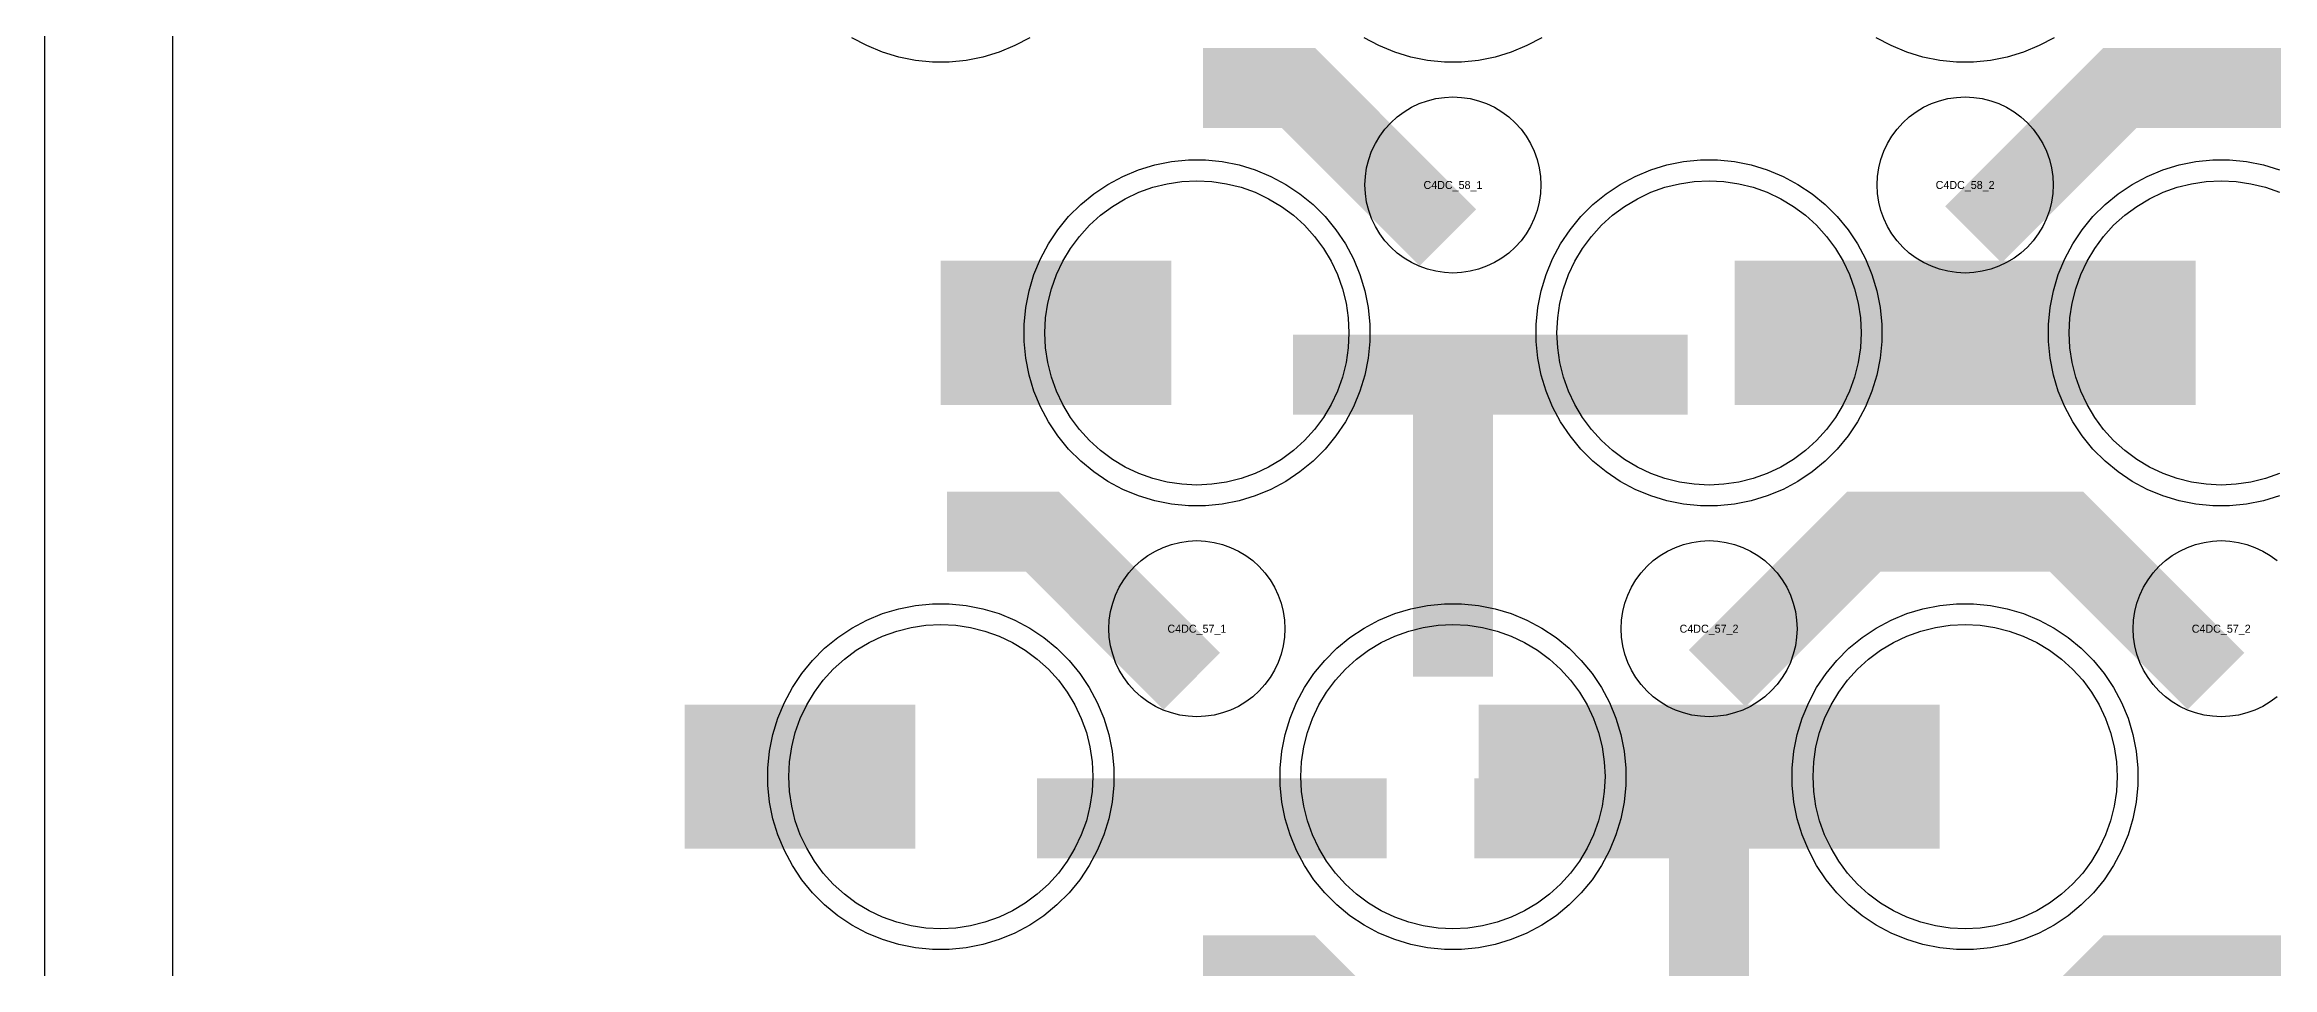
# Model space of a CAD drawing. Extents: x -11880 to 11880, y -14992 to 14992.
# Drawn here: x -11880 to -11184, y -7001 to -6713 of the extents above; entities that cross this region are included whole.
import ezdxf
from ezdxf.enums import TextEntityAlignment as Align

# ---------------------------------------------------------------- set-up
doc = ezdxf.new("R2010")
doc.units = 0
doc.header["$MEASUREMENT"] = 0
for name, color, linetype in [('GDS_775_DT_237', 138, 'CONTINUOUS'), ('OUTLINE', 30, 'CONTINUOUS'), ('RDL1_FS', 34, 'CONTINUOUS'), ('RDL_BS', 160, 'CONTINUOUS')]:
    doc.layers.add(name, color=color, linetype=linetype)

msp = doc.modelspace()

# ---------------------------------------------------------------- linework, layer by layer
at = {"layer": 'OUTLINE'}
for points in [[(-11880, -14992.5), (11880, -14992.5), (11880, 14992.5), (-11880, 14992.5)], [(-11840, -14952.5), (11840, -14952.5), (11840, 14952.5), (-11840, 14952.5)]]:
    msp.add_lwpolyline(points, close=True, dxfattribs=at)
at = {"layer": 'RDL1_FS'}
for points in [[(-11520, -6850.359), (-11524.657, -6850.13), (-11529.268, -6849.446), (-11533.791, -6848.314), (-11538.181, -6846.742), (-11542.395, -6844.75), (-11546.395, -6842.352), (-11550.14, -6839.574), (-11553.594, -6836.444), (-11556.724, -6832.99), (-11559.502, -6829.245), (-11561.9, -6825.245), (-11563.892, -6821.031), (-11565.464, -6816.641), (-11566.596, -6812.118), (-11567.28, -6807.507), (-11567.509, -6802.85), (-11567.28, -6798.193), (-11566.596, -6793.582), (-11565.464, -6789.059), (-11563.892, -6784.669), (-11561.9, -6780.455), (-11559.502, -6776.455), (-11556.724, -6772.71), (-11553.594, -6769.256), (-11550.14, -6766.126), (-11546.395, -6763.348), (-11542.395, -6760.95), (-11538.181, -6758.958), (-11533.791, -6757.386), (-11529.268, -6756.254), (-11524.657, -6755.57), (-11520, -6755.341), (-11515.343, -6755.57), (-11510.732, -6756.254), (-11506.209, -6757.386), (-11501.819, -6758.958), (-11497.605, -6760.95), (-11493.605, -6763.348), (-11489.86, -6766.126), (-11486.406, -6769.256), (-11483.276, -6772.71), (-11480.498, -6776.455), (-11478.1, -6780.455), (-11476.108, -6784.669), (-11474.536, -6789.059), (-11473.404, -6793.582), (-11472.72, -6798.193), (-11472.491, -6802.85), (-11472.72, -6807.507), (-11473.404, -6812.118), (-11474.536, -6816.641), (-11476.108, -6821.031), (-11478.1, -6825.245), (-11480.498, -6829.245), (-11483.276, -6832.99), (-11486.406, -6836.444), (-11489.86, -6839.574), (-11493.605, -6842.352), (-11497.605, -6844.75), (-11501.819, -6846.742), (-11506.209, -6848.314), (-11510.732, -6849.446), (-11515.343, -6850.13)], [(-11360, -6850.359), (-11364.657, -6850.13), (-11369.268, -6849.446), (-11373.791, -6848.314), (-11378.181, -6846.742), (-11382.395, -6844.75), (-11386.395, -6842.352), (-11390.14, -6839.574), (-11393.594, -6836.444), (-11396.724, -6832.99), (-11399.502, -6829.245), (-11401.9, -6825.245), (-11403.892, -6821.031), (-11405.464, -6816.641), (-11406.596, -6812.118), (-11407.28, -6807.507), (-11407.509, -6802.85), (-11407.28, -6798.193), (-11406.596, -6793.582), (-11405.464, -6789.059), (-11403.892, -6784.669), (-11401.9, -6780.455), (-11399.502, -6776.455), (-11396.724, -6772.71), (-11393.594, -6769.256), (-11390.14, -6766.126), (-11386.395, -6763.348), (-11382.395, -6760.95), (-11378.181, -6758.958), (-11373.791, -6757.386), (-11369.268, -6756.254), (-11364.657, -6755.57), (-11360, -6755.341), (-11355.343, -6755.57), (-11350.732, -6756.254), (-11346.209, -6757.386), (-11341.819, -6758.958), (-11337.605, -6760.95), (-11333.605, -6763.348), (-11329.86, -6766.126), (-11326.406, -6769.256), (-11323.276, -6772.71), (-11320.498, -6776.455), (-11318.1, -6780.455), (-11316.108, -6784.669), (-11314.536, -6789.059), (-11313.404, -6793.582), (-11312.72, -6798.193), (-11312.491, -6802.85), (-11312.72, -6807.507), (-11313.404, -6812.118), (-11314.536, -6816.641), (-11316.108, -6821.031), (-11318.1, -6825.245), (-11320.498, -6829.245), (-11323.276, -6832.99), (-11326.406, -6836.444), (-11329.86, -6839.574), (-11333.605, -6842.352), (-11337.605, -6844.75), (-11341.819, -6846.742), (-11346.209, -6848.314), (-11350.732, -6849.446), (-11355.343, -6850.13)], [(-11600, -6988.919), (-11604.657, -6988.69), (-11609.268, -6988.006), (-11613.791, -6986.874), (-11618.181, -6985.302), (-11622.395, -6983.31), (-11626.395, -6980.912), (-11630.14, -6978.134), (-11633.594, -6975.004), (-11636.724, -6971.55), (-11639.502, -6967.805), (-11641.9, -6963.805), (-11643.892, -6959.591), (-11645.464, -6955.201), (-11646.596, -6950.678), (-11647.28, -6946.067), (-11647.509, -6941.41), (-11647.28, -6936.753), (-11646.596, -6932.142), (-11645.464, -6927.619), (-11643.892, -6923.229), (-11641.9, -6919.015), (-11639.502, -6915.015), (-11636.724, -6911.27), (-11633.594, -6907.816), (-11630.14, -6904.686), (-11626.395, -6901.908), (-11622.395, -6899.51), (-11618.181, -6897.518), (-11613.791, -6895.946), (-11609.268, -6894.814), (-11604.657, -6894.13), (-11600, -6893.901), (-11595.343, -6894.13), (-11590.732, -6894.814), (-11586.209, -6895.946), (-11581.819, -6897.518), (-11577.605, -6899.51), (-11573.605, -6901.908), (-11569.86, -6904.686), (-11566.406, -6907.816), (-11563.276, -6911.27), (-11560.498, -6915.015), (-11558.1, -6919.015), (-11556.108, -6923.229), (-11554.536, -6927.619), (-11553.404, -6932.142), (-11552.72, -6936.753), (-11552.491, -6941.41), (-11552.72, -6946.067), (-11553.404, -6950.678), (-11554.536, -6955.201), (-11556.108, -6959.591), (-11558.1, -6963.805), (-11560.498, -6967.805), (-11563.276, -6971.55), (-11566.406, -6975.004), (-11569.86, -6978.134), (-11573.605, -6980.912), (-11577.605, -6983.31), (-11581.819, -6985.302), (-11586.209, -6986.874), (-11590.732, -6988.006), (-11595.343, -6988.69)], [(-11440, -6988.919), (-11444.657, -6988.69), (-11449.268, -6988.006), (-11453.791, -6986.874), (-11458.181, -6985.302), (-11462.395, -6983.31), (-11466.395, -6980.912), (-11470.14, -6978.134), (-11473.594, -6975.004), (-11476.724, -6971.55), (-11479.502, -6967.805), (-11481.9, -6963.805), (-11483.892, -6959.591), (-11485.464, -6955.201), (-11486.596, -6950.678), (-11487.28, -6946.067), (-11487.509, -6941.41), (-11487.28, -6936.753), (-11486.596, -6932.142), (-11485.464, -6927.619), (-11483.892, -6923.229), (-11481.9, -6919.015), (-11479.502, -6915.015), (-11476.724, -6911.27), (-11473.594, -6907.816), (-11470.14, -6904.686), (-11466.395, -6901.908), (-11462.395, -6899.51), (-11458.181, -6897.518), (-11453.791, -6895.946), (-11449.268, -6894.814), (-11444.657, -6894.13), (-11440, -6893.901), (-11435.343, -6894.13), (-11430.732, -6894.814), (-11426.209, -6895.946), (-11421.819, -6897.518), (-11417.605, -6899.51), (-11413.605, -6901.908), (-11409.86, -6904.686), (-11406.406, -6907.816), (-11403.276, -6911.27), (-11400.498, -6915.015), (-11398.1, -6919.015), (-11396.108, -6923.229), (-11394.536, -6927.619), (-11393.404, -6932.142), (-11392.72, -6936.753), (-11392.491, -6941.41), (-11392.72, -6946.067), (-11393.404, -6950.678), (-11394.536, -6955.201), (-11396.108, -6959.591), (-11398.1, -6963.805), (-11400.498, -6967.805), (-11403.276, -6971.55), (-11406.406, -6975.004), (-11409.86, -6978.134), (-11413.605, -6980.912), (-11417.605, -6983.31), (-11421.819, -6985.302), (-11426.209, -6986.874), (-11430.732, -6988.006), (-11435.343, -6988.69)], [(-11280, -6988.919), (-11284.657, -6988.69), (-11289.268, -6988.006), (-11293.791, -6986.874), (-11298.181, -6985.302), (-11302.395, -6983.31), (-11306.395, -6980.912), (-11310.14, -6978.134), (-11313.594, -6975.004), (-11316.724, -6971.55), (-11319.502, -6967.805), (-11321.9, -6963.805), (-11323.892, -6959.591), (-11325.464, -6955.201), (-11326.596, -6950.678), (-11327.28, -6946.067), (-11327.509, -6941.41), (-11327.28, -6936.753), (-11326.596, -6932.142), (-11325.464, -6927.619), (-11323.892, -6923.229), (-11321.9, -6919.015), (-11319.502, -6915.015), (-11316.724, -6911.27), (-11313.594, -6907.816), (-11310.14, -6904.686), (-11306.395, -6901.908), (-11302.395, -6899.51), (-11298.181, -6897.518), (-11293.791, -6895.946), (-11289.268, -6894.814), (-11284.657, -6894.13), (-11280, -6893.901), (-11275.343, -6894.13), (-11270.732, -6894.814), (-11266.209, -6895.946), (-11261.819, -6897.518), (-11257.605, -6899.51), (-11253.605, -6901.908), (-11249.86, -6904.686), (-11246.406, -6907.816), (-11243.276, -6911.27), (-11240.498, -6915.015), (-11238.1, -6919.015), (-11236.108, -6923.229), (-11234.536, -6927.619), (-11233.404, -6932.142), (-11232.72, -6936.753), (-11232.491, -6941.41), (-11232.72, -6946.067), (-11233.404, -6950.678), (-11234.536, -6955.201), (-11236.108, -6959.591), (-11238.1, -6963.805), (-11240.498, -6967.805), (-11243.276, -6971.55), (-11246.406, -6975.004), (-11249.86, -6978.134), (-11253.605, -6980.912), (-11257.605, -6983.31), (-11261.819, -6985.302), (-11266.209, -6986.874), (-11270.732, -6988.006), (-11275.343, -6988.69)]]:
    msp.add_lwpolyline(points, close=True, dxfattribs=at)
msp.add_lwpolyline([(-11181.819, -6846.742), (-11186.209, -6848.314), (-11190.732, -6849.446), (-11195.343, -6850.13), (-11200, -6850.359), (-11204.657, -6850.13), (-11209.268, -6849.446), (-11213.791, -6848.314), (-11218.181, -6846.742), (-11222.395, -6844.75), (-11226.395, -6842.352), (-11230.14, -6839.574), (-11233.594, -6836.444), (-11236.724, -6832.99), (-11239.502, -6829.245), (-11241.9, -6825.245), (-11243.892, -6821.031), (-11245.464, -6816.641), (-11246.596, -6812.118), (-11247.28, -6807.507), (-11247.509, -6802.85), (-11247.28, -6798.193), (-11246.596, -6793.582), (-11245.464, -6789.059), (-11243.892, -6784.669), (-11241.9, -6780.455), (-11239.502, -6776.455), (-11236.724, -6772.71), (-11233.594, -6769.256), (-11230.14, -6766.126), (-11226.395, -6763.348), (-11222.395, -6760.95), (-11218.181, -6758.958), (-11213.791, -6757.386), (-11209.268, -6756.254), (-11204.657, -6755.57), (-11200, -6755.341), (-11195.343, -6755.57), (-11190.732, -6756.254), (-11186.209, -6757.386), (-11181.819, -6758.958)], dxfattribs=at)
for points in [[(-11599.998, -6802.85, 45, 45, 0), (-11527.998, -6802.85, 45, 45, 0)], [(-11351.998, -6802.85, 45, 45, 0), (-11279.998, -6802.85, 45, 45, 0)], [(-11279.998, -6802.85, 45, 45, 0), (-11207.998, -6802.85, 45, 45, 0)], [(-11679.998, -6941.41, 45, 45, 0), (-11607.998, -6941.41, 45, 45, 0)], [(-11431.998, -6941.41, 45, 45, 0), (-11359.998, -6941.41, 45, 45, 0)], [(-11359.998, -6941.41, 45, 45, 0), (-11287.998, -6941.41, 45, 45, 0)]]:
    msp.add_lwpolyline(points, format="xyseb", dxfattribs=at)
at = {"layer": 'RDL_BS'}
for points in [[(-11572.223, -6710.668), (-11576.885, -6713.16), (-11581.795, -6715.191), (-11586.835, -6716.722), (-11592.062, -6717.768), (-11597.356, -6718.285), (-11602.644, -6718.285), (-11607.938, -6717.768), (-11613.165, -6716.722), (-11618.205, -6715.191), (-11623.115, -6713.16), (-11627.777, -6710.668)], [(-11412.223, -6710.668), (-11416.885, -6713.16), (-11421.795, -6715.191), (-11426.835, -6716.722), (-11432.062, -6717.768), (-11437.356, -6718.285), (-11442.644, -6718.285), (-11447.938, -6717.768), (-11453.165, -6716.722), (-11458.205, -6715.191), (-11463.115, -6713.16), (-11467.777, -6710.668)], [(-11252.223, -6710.668), (-11256.885, -6713.16), (-11261.795, -6715.191), (-11266.835, -6716.722), (-11272.062, -6717.768), (-11277.356, -6718.285), (-11282.644, -6718.285), (-11287.938, -6717.768), (-11293.165, -6716.722), (-11298.205, -6715.191), (-11303.115, -6713.16), (-11307.777, -6710.668)], [(-11181.795, -6853.756), (-11186.835, -6855.287), (-11192.062, -6856.333), (-11197.356, -6856.85), (-11202.644, -6856.85), (-11207.938, -6856.333), (-11213.165, -6855.287), (-11218.205, -6853.756), (-11223.115, -6851.725), (-11227.777, -6849.233), (-11232.191, -6846.286), (-11236.292, -6842.924), (-11240.074, -6839.142), (-11243.436, -6835.041), (-11246.383, -6830.627), (-11248.875, -6825.965), (-11250.906, -6821.055), (-11252.437, -6816.015), (-11253.483, -6810.788), (-11254, -6805.494), (-11254, -6800.206), (-11253.483, -6794.912), (-11252.437, -6789.685), (-11250.906, -6784.645), (-11248.875, -6779.735), (-11246.383, -6775.073), (-11243.436, -6770.659), (-11240.074, -6766.558), (-11236.292, -6762.776), (-11232.191, -6759.414), (-11227.777, -6756.467), (-11223.115, -6753.975), (-11218.205, -6751.944), (-11213.165, -6750.413), (-11207.938, -6749.367), (-11202.644, -6748.85), (-11197.356, -6748.85), (-11192.062, -6749.367), (-11186.835, -6750.413), (-11181.795, -6751.944)], [(-11182.557, -6916.476), (-11184.72, -6918.079), (-11187.044, -6919.472), (-11189.481, -6920.624), (-11192.016, -6921.531), (-11194.635, -6922.188), (-11197.307, -6922.584), (-11200, -6922.716), (-11202.693, -6922.584), (-11205.365, -6922.188), (-11207.984, -6921.531), (-11210.519, -6920.624), (-11212.956, -6919.472), (-11215.28, -6918.079), (-11217.443, -6916.476), (-11219.442, -6914.664), (-11221.254, -6912.665), (-11222.857, -6910.502), (-11224.25, -6908.178), (-11225.402, -6905.741), (-11226.309, -6903.206), (-11226.966, -6900.587), (-11227.362, -6897.915), (-11227.494, -6895.222), (-11227.362, -6892.529), (-11226.966, -6889.857), (-11226.309, -6887.238), (-11225.402, -6884.703), (-11224.25, -6882.266), (-11222.857, -6879.942), (-11221.254, -6877.779), (-11219.442, -6875.78), (-11217.443, -6873.968), (-11215.28, -6872.365), (-11212.956, -6870.972), (-11210.519, -6869.82), (-11207.984, -6868.913), (-11205.365, -6868.256), (-11202.693, -6867.86), (-11200, -6867.728), (-11197.307, -6867.86), (-11194.635, -6868.256), (-11192.016, -6868.913), (-11189.481, -6869.82), (-11187.044, -6870.972), (-11184.72, -6872.365), (-11182.557, -6873.968)]]:
    msp.add_lwpolyline(points, dxfattribs=at)
for points in [[(-11441.599, -6773.063, 25, 25, 0), (-11488.313, -6726.349, 25, 25, 0), (-11518.071, -6726.349, 25, 25, 0)], [(-11277.438, -6772.164, 25, 25, 0), (-11231.623, -6726.349, 25, 25, 0), (-11198.07, -6726.349, 25, 25, 0)], [(-11121.599, -6773.063, 25, 25, 0), (-11168.313, -6726.349, 25, 25, 0), (-11198.071, -6726.349, 25, 25, 0)], [(-11440, -6910.15, 25, 25, 0), (-11440, -6803.373, 25, 25, 0)], [(-11440, -6910.15, 25, 25, 0), (-11440, -6803.373, 25, 25, 0)], [(-11489.984, -6815.863, 25, 25, 0), (-11380.719, -6815.863, 25, 25, 0)], [(-11452.5, -6815.873, 25, 25, 0), (-11387.833, -6815.873, 25, 25, 0)], [(-11452.5, -6815.873, 25, 25, 0), (-11366.667, -6815.873, 25, 25, 0)], [(-11521.599, -6911.623, 25, 25, 0), (-11568.313, -6864.909, 25, 25, 0), (-11598.071, -6864.909, 25, 25, 0)], [(-11357.438, -6910.724, 25, 25, 0), (-11311.623, -6864.909, 25, 25, 0), (-11278.07, -6864.909, 25, 25, 0)], [(-11201.599, -6911.623, 25, 25, 0), (-11248.313, -6864.909, 25, 25, 0), (-11278.071, -6864.909, 25, 25, 0)], [(-11360, -7048.715, 25, 25, 0), (-11360, -6941.938, 25, 25, 0)], [(-11360, -7048.715, 25, 25, 0), (-11360, -6941.938, 25, 25, 0)], [(-11569.984, -6954.423, 25, 25, 0), (-11460.719, -6954.423, 25, 25, 0)], [(-11347.5, -6954.438, 25, 25, 0), (-11433.333, -6954.438, 25, 25, 0)], [(-11347.5, -6954.438, 25, 25, 0), (-11412.167, -6954.438, 25, 25, 0)], [(-11441.599, -7050.188, 25, 25, 0), (-11488.313, -7003.474, 25, 25, 0), (-11518.071, -7003.474, 25, 25, 0)], [(-11277.438, -7049.289, 25, 25, 0), (-11231.623, -7003.474, 25, 25, 0), (-11198.07, -7003.474, 25, 25, 0)], [(-11121.599, -7050.188, 25, 25, 0), (-11168.313, -7003.474, 25, 25, 0), (-11198.071, -7003.474, 25, 25, 0)]]:
    msp.add_lwpolyline(points, format="xyseb", dxfattribs=at)
for points in [[(-11440, -6784.156), (-11442.693, -6784.024), (-11445.365, -6783.628), (-11447.984, -6782.971), (-11450.519, -6782.064), (-11452.956, -6780.912), (-11455.28, -6779.519), (-11457.443, -6777.916), (-11459.442, -6776.104), (-11461.254, -6774.105), (-11462.857, -6771.942), (-11464.25, -6769.618), (-11465.402, -6767.181), (-11466.309, -6764.646), (-11466.966, -6762.027), (-11467.362, -6759.355), (-11467.494, -6756.662), (-11467.362, -6753.969), (-11466.966, -6751.297), (-11466.309, -6748.678), (-11465.402, -6746.143), (-11464.25, -6743.706), (-11462.857, -6741.382), (-11461.254, -6739.219), (-11459.442, -6737.22), (-11457.443, -6735.408), (-11455.28, -6733.805), (-11452.956, -6732.412), (-11450.519, -6731.26), (-11447.984, -6730.353), (-11445.365, -6729.696), (-11442.693, -6729.3), (-11440, -6729.168), (-11437.307, -6729.3), (-11434.635, -6729.696), (-11432.016, -6730.353), (-11429.481, -6731.26), (-11427.044, -6732.412), (-11424.72, -6733.805), (-11422.557, -6735.408), (-11420.558, -6737.22), (-11418.746, -6739.219), (-11417.143, -6741.382), (-11415.75, -6743.706), (-11414.598, -6746.143), (-11413.691, -6748.678), (-11413.034, -6751.297), (-11412.638, -6753.969), (-11412.506, -6756.662), (-11412.638, -6759.355), (-11413.034, -6762.027), (-11413.691, -6764.646), (-11414.598, -6767.181), (-11415.75, -6769.618), (-11417.143, -6771.942), (-11418.746, -6774.105), (-11420.558, -6776.104), (-11422.557, -6777.916), (-11424.72, -6779.519), (-11427.044, -6780.912), (-11429.481, -6782.064), (-11432.016, -6782.971), (-11434.635, -6783.628), (-11437.307, -6784.024)], [(-11280, -6784.156), (-11282.693, -6784.024), (-11285.365, -6783.628), (-11287.984, -6782.971), (-11290.519, -6782.064), (-11292.956, -6780.912), (-11295.28, -6779.519), (-11297.443, -6777.916), (-11299.442, -6776.104), (-11301.254, -6774.105), (-11302.857, -6771.942), (-11304.25, -6769.618), (-11305.402, -6767.181), (-11306.309, -6764.646), (-11306.966, -6762.027), (-11307.362, -6759.355), (-11307.494, -6756.662), (-11307.362, -6753.969), (-11306.966, -6751.297), (-11306.309, -6748.678), (-11305.402, -6746.143), (-11304.25, -6743.706), (-11302.857, -6741.382), (-11301.254, -6739.219), (-11299.442, -6737.22), (-11297.443, -6735.408), (-11295.28, -6733.805), (-11292.956, -6732.412), (-11290.519, -6731.26), (-11287.984, -6730.353), (-11285.365, -6729.696), (-11282.693, -6729.3), (-11280, -6729.168), (-11277.307, -6729.3), (-11274.635, -6729.696), (-11272.016, -6730.353), (-11269.481, -6731.26), (-11267.044, -6732.412), (-11264.72, -6733.805), (-11262.557, -6735.408), (-11260.558, -6737.22), (-11258.746, -6739.219), (-11257.143, -6741.382), (-11255.75, -6743.706), (-11254.598, -6746.143), (-11253.691, -6748.678), (-11253.034, -6751.297), (-11252.638, -6753.969), (-11252.506, -6756.662), (-11252.638, -6759.355), (-11253.034, -6762.027), (-11253.691, -6764.646), (-11254.598, -6767.181), (-11255.75, -6769.618), (-11257.143, -6771.942), (-11258.746, -6774.105), (-11260.558, -6776.104), (-11262.557, -6777.916), (-11264.72, -6779.519), (-11267.044, -6780.912), (-11269.481, -6782.064), (-11272.016, -6782.971), (-11274.635, -6783.628), (-11277.307, -6784.024)], [(-11522.644, -6856.85), (-11527.938, -6856.333), (-11533.165, -6855.287), (-11538.205, -6853.756), (-11543.115, -6851.725), (-11547.777, -6849.233), (-11552.191, -6846.286), (-11556.292, -6842.924), (-11560.074, -6839.142), (-11563.436, -6835.041), (-11566.383, -6830.627), (-11568.875, -6825.965), (-11570.906, -6821.055), (-11572.437, -6816.015), (-11573.483, -6810.788), (-11574, -6805.494), (-11574, -6800.206), (-11573.483, -6794.912), (-11572.437, -6789.685), (-11570.906, -6784.645), (-11568.875, -6779.735), (-11566.383, -6775.073), (-11563.436, -6770.659), (-11560.074, -6766.558), (-11556.292, -6762.776), (-11552.191, -6759.414), (-11547.777, -6756.467), (-11543.115, -6753.975), (-11538.205, -6751.944), (-11533.165, -6750.413), (-11527.938, -6749.367), (-11522.644, -6748.85), (-11517.356, -6748.85), (-11512.062, -6749.367), (-11506.835, -6750.413), (-11501.795, -6751.944), (-11496.885, -6753.975), (-11492.223, -6756.467), (-11487.809, -6759.414), (-11483.708, -6762.776), (-11479.926, -6766.558), (-11476.564, -6770.659), (-11473.617, -6775.073), (-11471.125, -6779.735), (-11469.094, -6784.645), (-11467.563, -6789.685), (-11466.517, -6794.912), (-11466, -6800.206), (-11466, -6805.494), (-11466.517, -6810.788), (-11467.563, -6816.015), (-11469.094, -6821.055), (-11471.125, -6825.965), (-11473.617, -6830.627), (-11476.564, -6835.041), (-11479.926, -6839.142), (-11483.708, -6842.924), (-11487.809, -6846.286), (-11492.223, -6849.233), (-11496.885, -6851.725), (-11501.795, -6853.756), (-11506.835, -6855.287), (-11512.062, -6856.333), (-11517.356, -6856.85)], [(-11362.644, -6856.85), (-11367.938, -6856.333), (-11373.165, -6855.287), (-11378.205, -6853.756), (-11383.115, -6851.725), (-11387.777, -6849.233), (-11392.191, -6846.286), (-11396.292, -6842.924), (-11400.074, -6839.142), (-11403.436, -6835.041), (-11406.383, -6830.627), (-11408.875, -6825.965), (-11410.906, -6821.055), (-11412.437, -6816.015), (-11413.483, -6810.788), (-11414, -6805.494), (-11414, -6800.206), (-11413.483, -6794.912), (-11412.437, -6789.685), (-11410.906, -6784.645), (-11408.875, -6779.735), (-11406.383, -6775.073), (-11403.436, -6770.659), (-11400.074, -6766.558), (-11396.292, -6762.776), (-11392.191, -6759.414), (-11387.777, -6756.467), (-11383.115, -6753.975), (-11378.205, -6751.944), (-11373.165, -6750.413), (-11367.938, -6749.367), (-11362.644, -6748.85), (-11357.356, -6748.85), (-11352.062, -6749.367), (-11346.835, -6750.413), (-11341.795, -6751.944), (-11336.885, -6753.975), (-11332.223, -6756.467), (-11327.809, -6759.414), (-11323.708, -6762.776), (-11319.926, -6766.558), (-11316.564, -6770.659), (-11313.617, -6775.073), (-11311.125, -6779.735), (-11309.094, -6784.645), (-11307.563, -6789.685), (-11306.517, -6794.912), (-11306, -6800.206), (-11306, -6805.494), (-11306.517, -6810.788), (-11307.563, -6816.015), (-11309.094, -6821.055), (-11311.125, -6825.965), (-11313.617, -6830.627), (-11316.564, -6835.041), (-11319.926, -6839.142), (-11323.708, -6842.924), (-11327.809, -6846.286), (-11332.223, -6849.233), (-11336.885, -6851.725), (-11341.795, -6853.756), (-11346.835, -6855.287), (-11352.062, -6856.333), (-11357.356, -6856.85)], [(-11520, -6922.716), (-11522.693, -6922.584), (-11525.365, -6922.188), (-11527.984, -6921.531), (-11530.519, -6920.624), (-11532.956, -6919.472), (-11535.28, -6918.079), (-11537.443, -6916.476), (-11539.442, -6914.664), (-11541.254, -6912.665), (-11542.857, -6910.502), (-11544.25, -6908.178), (-11545.402, -6905.741), (-11546.309, -6903.206), (-11546.966, -6900.587), (-11547.362, -6897.915), (-11547.494, -6895.222), (-11547.362, -6892.529), (-11546.966, -6889.857), (-11546.309, -6887.238), (-11545.402, -6884.703), (-11544.25, -6882.266), (-11542.857, -6879.942), (-11541.254, -6877.779), (-11539.442, -6875.78), (-11537.443, -6873.968), (-11535.28, -6872.365), (-11532.956, -6870.972), (-11530.519, -6869.82), (-11527.984, -6868.913), (-11525.365, -6868.256), (-11522.693, -6867.86), (-11520, -6867.728), (-11517.307, -6867.86), (-11514.635, -6868.256), (-11512.016, -6868.913), (-11509.481, -6869.82), (-11507.044, -6870.972), (-11504.72, -6872.365), (-11502.557, -6873.968), (-11500.558, -6875.78), (-11498.746, -6877.779), (-11497.143, -6879.942), (-11495.75, -6882.266), (-11494.598, -6884.703), (-11493.691, -6887.238), (-11493.034, -6889.857), (-11492.638, -6892.529), (-11492.506, -6895.222), (-11492.638, -6897.915), (-11493.034, -6900.587), (-11493.691, -6903.206), (-11494.598, -6905.741), (-11495.75, -6908.178), (-11497.143, -6910.502), (-11498.746, -6912.665), (-11500.558, -6914.664), (-11502.557, -6916.476), (-11504.72, -6918.079), (-11507.044, -6919.472), (-11509.481, -6920.624), (-11512.016, -6921.531), (-11514.635, -6922.188), (-11517.307, -6922.584)], [(-11360, -6922.716), (-11362.693, -6922.584), (-11365.365, -6922.188), (-11367.984, -6921.531), (-11370.519, -6920.624), (-11372.956, -6919.472), (-11375.28, -6918.079), (-11377.443, -6916.476), (-11379.442, -6914.664), (-11381.254, -6912.665), (-11382.857, -6910.502), (-11384.25, -6908.178), (-11385.402, -6905.741), (-11386.309, -6903.206), (-11386.966, -6900.587), (-11387.362, -6897.915), (-11387.494, -6895.222), (-11387.362, -6892.529), (-11386.966, -6889.857), (-11386.309, -6887.238), (-11385.402, -6884.703), (-11384.25, -6882.266), (-11382.857, -6879.942), (-11381.254, -6877.779), (-11379.442, -6875.78), (-11377.443, -6873.968), (-11375.28, -6872.365), (-11372.956, -6870.972), (-11370.519, -6869.82), (-11367.984, -6868.913), (-11365.365, -6868.256), (-11362.693, -6867.86), (-11360, -6867.728), (-11357.307, -6867.86), (-11354.635, -6868.256), (-11352.016, -6868.913), (-11349.481, -6869.82), (-11347.044, -6870.972), (-11344.72, -6872.365), (-11342.557, -6873.968), (-11340.558, -6875.78), (-11338.746, -6877.779), (-11337.143, -6879.942), (-11335.75, -6882.266), (-11334.598, -6884.703), (-11333.691, -6887.238), (-11333.034, -6889.857), (-11332.638, -6892.529), (-11332.506, -6895.222), (-11332.638, -6897.915), (-11333.034, -6900.587), (-11333.691, -6903.206), (-11334.598, -6905.741), (-11335.75, -6908.178), (-11337.143, -6910.502), (-11338.746, -6912.665), (-11340.558, -6914.664), (-11342.557, -6916.476), (-11344.72, -6918.079), (-11347.044, -6919.472), (-11349.481, -6920.624), (-11352.016, -6921.531), (-11354.635, -6922.188), (-11357.307, -6922.584)], [(-11602.644, -6995.41), (-11607.938, -6994.893), (-11613.165, -6993.847), (-11618.205, -6992.316), (-11623.115, -6990.285), (-11627.777, -6987.793), (-11632.191, -6984.846), (-11636.292, -6981.484), (-11640.074, -6977.702), (-11643.436, -6973.601), (-11646.383, -6969.187), (-11648.875, -6964.525), (-11650.906, -6959.615), (-11652.437, -6954.575), (-11653.483, -6949.348), (-11654, -6944.054), (-11654, -6938.766), (-11653.483, -6933.472), (-11652.437, -6928.245), (-11650.906, -6923.205), (-11648.875, -6918.295), (-11646.383, -6913.633), (-11643.436, -6909.219), (-11640.074, -6905.118), (-11636.292, -6901.336), (-11632.191, -6897.974), (-11627.777, -6895.027), (-11623.115, -6892.535), (-11618.205, -6890.504), (-11613.165, -6888.973), (-11607.938, -6887.927), (-11602.644, -6887.41), (-11597.356, -6887.41), (-11592.062, -6887.927), (-11586.835, -6888.973), (-11581.795, -6890.504), (-11576.885, -6892.535), (-11572.223, -6895.027), (-11567.809, -6897.974), (-11563.708, -6901.336), (-11559.926, -6905.118), (-11556.564, -6909.219), (-11553.617, -6913.633), (-11551.125, -6918.295), (-11549.094, -6923.205), (-11547.563, -6928.245), (-11546.517, -6933.472), (-11546, -6938.766), (-11546, -6944.054), (-11546.517, -6949.348), (-11547.563, -6954.575), (-11549.094, -6959.615), (-11551.125, -6964.525), (-11553.617, -6969.187), (-11556.564, -6973.601), (-11559.926, -6977.702), (-11563.708, -6981.484), (-11567.809, -6984.846), (-11572.223, -6987.793), (-11576.885, -6990.285), (-11581.795, -6992.316), (-11586.835, -6993.847), (-11592.062, -6994.893), (-11597.356, -6995.41)], [(-11442.644, -6995.41), (-11447.938, -6994.893), (-11453.165, -6993.847), (-11458.205, -6992.316), (-11463.115, -6990.285), (-11467.777, -6987.793), (-11472.191, -6984.846), (-11476.292, -6981.484), (-11480.074, -6977.702), (-11483.436, -6973.601), (-11486.383, -6969.187), (-11488.875, -6964.525), (-11490.906, -6959.615), (-11492.437, -6954.575), (-11493.483, -6949.348), (-11494, -6944.054), (-11494, -6938.766), (-11493.483, -6933.472), (-11492.437, -6928.245), (-11490.906, -6923.205), (-11488.875, -6918.295), (-11486.383, -6913.633), (-11483.436, -6909.219), (-11480.074, -6905.118), (-11476.292, -6901.336), (-11472.191, -6897.974), (-11467.777, -6895.027), (-11463.115, -6892.535), (-11458.205, -6890.504), (-11453.165, -6888.973), (-11447.938, -6887.927), (-11442.644, -6887.41), (-11437.356, -6887.41), (-11432.062, -6887.927), (-11426.835, -6888.973), (-11421.795, -6890.504), (-11416.885, -6892.535), (-11412.223, -6895.027), (-11407.809, -6897.974), (-11403.708, -6901.336), (-11399.926, -6905.118), (-11396.564, -6909.219), (-11393.617, -6913.633), (-11391.125, -6918.295), (-11389.094, -6923.205), (-11387.563, -6928.245), (-11386.517, -6933.472), (-11386, -6938.766), (-11386, -6944.054), (-11386.517, -6949.348), (-11387.563, -6954.575), (-11389.094, -6959.615), (-11391.125, -6964.525), (-11393.617, -6969.187), (-11396.564, -6973.601), (-11399.926, -6977.702), (-11403.708, -6981.484), (-11407.809, -6984.846), (-11412.223, -6987.793), (-11416.885, -6990.285), (-11421.795, -6992.316), (-11426.835, -6993.847), (-11432.062, -6994.893), (-11437.356, -6995.41)], [(-11282.644, -6995.41), (-11287.938, -6994.893), (-11293.165, -6993.847), (-11298.205, -6992.316), (-11303.115, -6990.285), (-11307.777, -6987.793), (-11312.191, -6984.846), (-11316.292, -6981.484), (-11320.074, -6977.702), (-11323.436, -6973.601), (-11326.383, -6969.187), (-11328.875, -6964.525), (-11330.906, -6959.615), (-11332.437, -6954.575), (-11333.483, -6949.348), (-11334, -6944.054), (-11334, -6938.766), (-11333.483, -6933.472), (-11332.437, -6928.245), (-11330.906, -6923.205), (-11328.875, -6918.295), (-11326.383, -6913.633), (-11323.436, -6909.219), (-11320.074, -6905.118), (-11316.292, -6901.336), (-11312.191, -6897.974), (-11307.777, -6895.027), (-11303.115, -6892.535), (-11298.205, -6890.504), (-11293.165, -6888.973), (-11287.938, -6887.927), (-11282.644, -6887.41), (-11277.356, -6887.41), (-11272.062, -6887.927), (-11266.835, -6888.973), (-11261.795, -6890.504), (-11256.885, -6892.535), (-11252.223, -6895.027), (-11247.809, -6897.974), (-11243.708, -6901.336), (-11239.926, -6905.118), (-11236.564, -6909.219), (-11233.617, -6913.633), (-11231.125, -6918.295), (-11229.094, -6923.205), (-11227.563, -6928.245), (-11226.517, -6933.472), (-11226, -6938.766), (-11226, -6944.054), (-11226.517, -6949.348), (-11227.563, -6954.575), (-11229.094, -6959.615), (-11231.125, -6964.525), (-11233.617, -6969.187), (-11236.564, -6973.601), (-11239.926, -6977.702), (-11243.708, -6981.484), (-11247.809, -6984.846), (-11252.223, -6987.793), (-11256.885, -6990.285), (-11261.795, -6992.316), (-11266.835, -6993.847), (-11272.062, -6994.893), (-11277.356, -6995.41)]]:
    msp.add_lwpolyline(points, close=True, dxfattribs=at)

# ---------------------------------------------------------------- texts
at = {"layer": 'GDS_775_DT_237'}
for s, p in [('C4DC_58_1', (-11440, -6756.662)), ('C4DC_58_1', (-11440, -6756.662)), ('C4DC_58_2', (-11280, -6756.662)), ('C4DC_58_2', (-11280, -6756.662)), ('C4DC_57_1', (-11520, -6895.222)), ('C4DC_57_1', (-11520, -6895.222)), ('C4DC_57_2', (-11360, -6895.222)), ('C4DC_57_2', (-11360, -6895.222)), ('C4DC_57_2', (-11200, -6895.222)), ('C4DC_57_2', (-11200, -6895.222))]:
    msp.add_text(s, height=2.5, dxfattribs=at).set_placement(p, align=Align.MIDDLE_CENTER)

doc.saveas('drawing.dxf')
